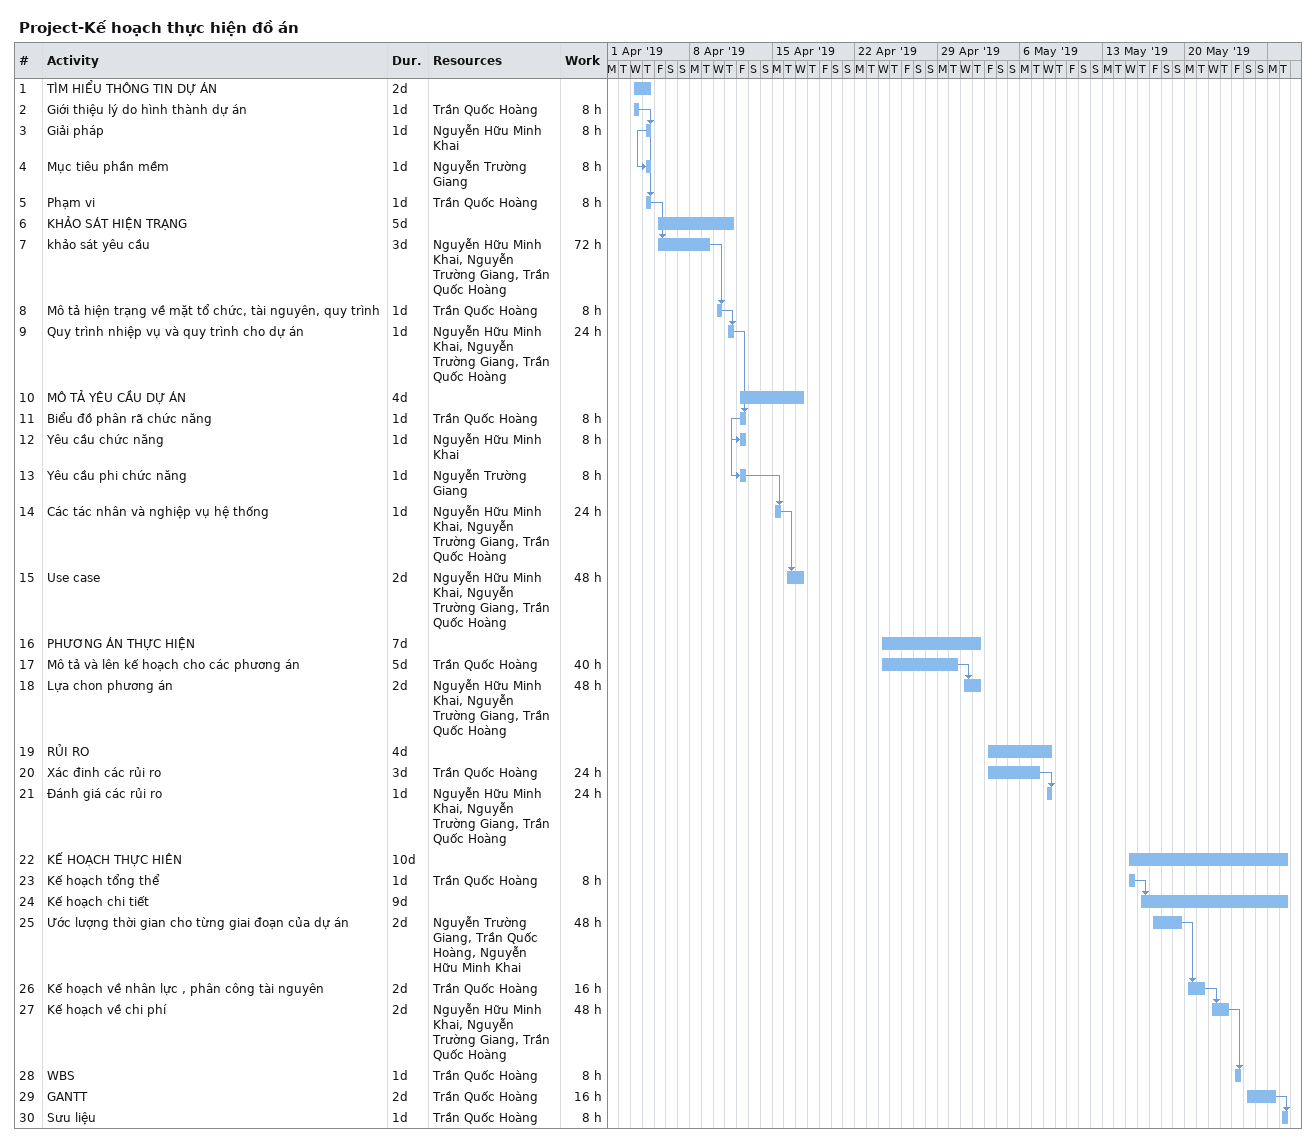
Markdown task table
Project-Kế hoạch thực hiện đồ án

| ID | Task | Duration | Start | Finish | Predecessors | Resources | Work (h) |
|---|---|---|---|---|---|---|---|
| 1 | TÌM HIỂU THÔNG TIN DỰ ÁN | 2d | 2019-04-03 | 2019-04-04 |  |  |  |
| 2 | Giới thiệu lý do hình thành dự án | 1d | 2019-04-03 | 2019-04-03 |  | Trần Quốc Hoàng | 8 |
| 3 | Giải pháp | 1d | 2019-04-04 | 2019-04-04 | 2 | Nguyễn Hữu Minh Khai | 8 |
| 4 | Mục tiêu phần mềm | 1d | 2019-04-04 | 2019-04-04 | 3SS | Nguyễn Trường Giang | 8 |
| 5 | Phạm vi | 1d | 2019-04-04 | 2019-04-04 | 2 | Trần Quốc Hoàng | 8 |
| 6 | KHẢO SÁT HIỆN TRẠNG | 5d | 2019-04-05 | 2019-04-11 |  |  |  |
| 7 | khảo sát yêu cầu | 3d | 2019-04-05 | 2019-04-09 | 5 | Nguyễn Hữu Minh Khai, Nguyễn Trường Giang, Trần Quốc Hoàng | 72 |
| 8 | Mô tả hiện trạng về mặt tổ chức, tài nguyên, quy trình | 1d | 2019-04-10 | 2019-04-10 | 7 | Trần Quốc Hoàng | 8 |
| 9 | Quy trình nhiệp vụ và quy trình cho dự án | 1d | 2019-04-11 | 2019-04-11 | 8 | Nguyễn Hữu Minh Khai, Nguyễn Trường Giang, Trần Quốc Hoàng | 24 |
| 10 | MÔ TẢ YÊU CẦU DỰ ÁN | 4d | 2019-04-12 | 2019-04-17 |  |  |  |
| 11 | Biểu đồ phân rã chức năng | 1d | 2019-04-12 | 2019-04-12 | 9 | Trần Quốc Hoàng | 8 |
| 12 | Yêu cầu chức năng | 1d | 2019-04-12 | 2019-04-12 | 11SS | Nguyễn Hữu Minh Khai | 8 |
| 13 | Yêu cầu phi chức năng | 1d | 2019-04-12 | 2019-04-12 | 12SS | Nguyễn Trường Giang | 8 |
| 14 | Các tác nhân và nghiệp vụ hệ thống | 1d | 2019-04-15 | 2019-04-15 | 13 | Nguyễn Hữu Minh Khai, Nguyễn Trường Giang, Trần Quốc Hoàng | 24 |
| 15 | Use case | 2d | 2019-04-16 | 2019-04-17 | 14 | Nguyễn Hữu Minh Khai, Nguyễn Trường Giang, Trần Quốc Hoàng | 48 |
| 16 | PHƯƠNG ÁN THỰC HIỆN | 7d | 2019-04-24 | 2019-05-02 |  |  |  |
| 17 | Mô tả và lên kế hoạch cho các phương án | 5d | 2019-04-24 | 2019-04-30 |  | Trần Quốc Hoàng | 40 |
| 18 | Lựa chon phương án | 2d | 2019-05-01 | 2019-05-02 | 17 | Nguyễn Hữu Minh Khai, Nguyễn Trường Giang, Trần Quốc Hoàng | 48 |
| 19 | RỦI RO | 4d | 2019-05-03 | 2019-05-08 |  |  |  |
| 20 | Xác đinh các rủi ro | 3d | 2019-05-03 | 2019-05-07 |  | Trần Quốc Hoàng | 24 |
| 21 | Đánh giá các rủi ro | 1d | 2019-05-08 | 2019-05-08 | 20 | Nguyễn Hữu Minh Khai, Nguyễn Trường Giang, Trần Quốc Hoàng | 24 |
| 22 | KẾ HOẠCH THỰC HIÊN | 10d | 2019-05-15 | 2019-05-28 |  |  |  |
| 23 | Kế hoạch tổng thể | 1d | 2019-05-15 | 2019-05-15 |  | Trần Quốc Hoàng | 8 |
| 24 | Kế hoạch chi tiết | 9d | 2019-05-16 | 2019-05-28 | 23 |  |  |
| 25 | Ước lượng thời gian cho từng giai đoạn của dự án | 2d | 2019-05-17 | 2019-05-19 |  | Nguyễn Trường Giang, Trần Quốc Hoàng, Nguyễn Hữu Minh Khai | 48 |
| 26 | Kế hoạch về nhân lực , phân công tài nguyên | 2d | 2019-05-20 | 2019-05-21 | 25 | Trần Quốc Hoàng | 16 |
| 27 | Kế hoạch về chi phí | 2d | 2019-05-22 | 2019-05-23 | 26 | Nguyễn Hữu Minh Khai, Nguyễn Trường Giang, Trần Quốc Hoàng | 48 |
| 28 | WBS | 1d | 2019-05-24 | 2019-05-24 | 27 | Trần Quốc Hoàng | 8 |
| 29 | GANTT | 2d | 2019-05-25 | 2019-05-27 |  | Trần Quốc Hoàng | 16 |
| 30 | Sưu liệu | 1d | 2019-05-28 | 2019-05-28 | 29 | Trần Quốc Hoàng | 8 |
